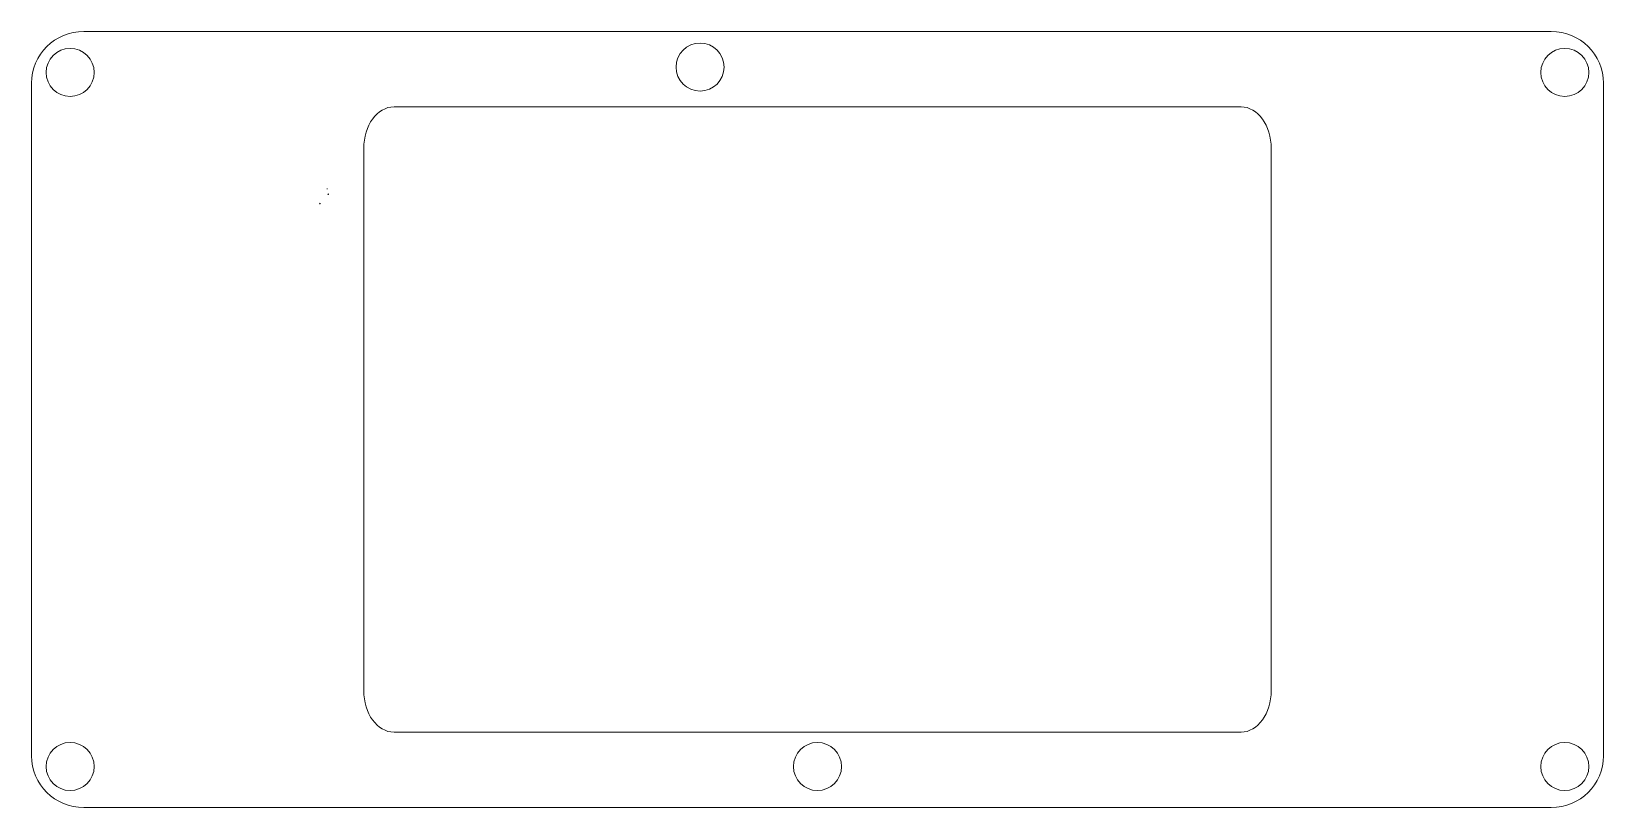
# Model space of a CAD drawing. Header units: millimetres. Extents: x -41 to 254, y 116 to 262.
import ezdxf

# ---------------------------------------------------------------- set-up
doc = ezdxf.new("R2010")
doc.units = ezdxf.units.MM
doc.header["$MEASUREMENT"] = 0
doc.layers.get('0').update_dxf_attribs({"lineweight": 0})

msp = doc.modelspace()

# ---------------------------------------------------------------- hatches: boundary and pattern name
at = {"true_color": 0x000000, "transparency": 33554687}
h = msp.add_hatch(color=18, dxfattribs=at)
h.dxf.hatch_style = 2
edge = h.paths.add_edge_path()
edge.add_spline(control_points=[(13.44, 229.59), (13.47, 229.62), (13.52, 229.63), (13.55, 229.63), (13.57, 229.63), (13.56, 229.6), (13.52, 229.58), (13.48, 229.56), (13.43, 229.54), (13.41, 229.54), (13.39, 229.55), (13.4, 229.57), (13.44, 229.59)], knot_values=[0, 0, 0, 0, 1, 1, 1, 2, 2, 2, 3, 3, 3, 4, 4, 4, 4], degree=3, periodic=0)

# ---------------------------------------------------------------- linework, layer by layer
at = {"color": 18, "lineweight": 9, "true_color": 0x000000}
for centre in [(84.69, 255.15), (-33.31, 254.14), (246.69, 254.14), (-33.31, 124.14), (106.69, 124.14), (246.69, 124.14)]:
    msp.add_circle(centre, 4.5, dxfattribs=at)
for points in [[(244.13, 261.82), (244.13, 261.82), (-30.74, 261.82), (-30.74, 261.82), (-36.16, 261.82), (-40.56, 257.48), (-40.56, 252.13), (-40.56, 252.13), (-40.56, 126.15), (-40.56, 126.15), (-40.56, 120.79), (-36.16, 116.45), (-30.74, 116.45), (-30.74, 116.45), (244.13, 116.45), (244.13, 116.45), (249.55, 116.45), (253.95, 120.79), (253.95, 126.15), (253.95, 126.15), (253.95, 252.13), (253.95, 252.13), (253.95, 257.48), (249.55, 261.82), (244.13, 261.82)], [(186.03, 247.71), (186.03, 247.71), (27.36, 247.71), (27.36, 247.71), (24.23, 247.71), (21.69, 244.21), (21.69, 239.9), (21.69, 239.9), (21.69, 138.38), (21.69, 138.38), (21.69, 134.07), (24.23, 130.57), (27.36, 130.57), (27.36, 130.57), (186.03, 130.57), (186.03, 130.57), (189.16, 130.57), (191.69, 134.07), (191.69, 138.38), (191.69, 138.38), (191.69, 239.9), (191.69, 239.9), (191.69, 244.21), (189.16, 247.71), (186.03, 247.71)]]:
    msp.add_open_spline(points, degree=3, knots=[0, 0, 0, 0, 1, 1, 1, 2, 2, 2, 3, 3, 3, 4, 4, 4, 5, 5, 5, 6, 6, 6, 7, 7, 7, 8, 8, 8, 8], dxfattribs=at)
for points in [[(14.82, 232.32), (14.77, 232.33), (14.74, 232.35), (14.77, 232.36), (14.77, 232.36), (14.77, 232.36), (14.77, 232.36), (14.8, 232.37), (14.85, 232.36), (14.88, 232.34), (14.9, 232.32), (14.88, 232.32), (14.82, 232.32)], [(15.03, 231.28), (15, 231.28), (14.99, 231.31), (14.99, 231.34), (14.99, 231.37), (15.01, 231.39), (15.04, 231.38), (15.06, 231.38), (15.08, 231.35), (15.07, 231.33), (15.07, 231.3), (15.05, 231.28), (15.03, 231.28)], [(13.44, 229.59), (13.47, 229.62), (13.52, 229.63), (13.55, 229.63), (13.57, 229.63), (13.56, 229.6), (13.52, 229.58), (13.48, 229.56), (13.43, 229.54), (13.41, 229.54), (13.39, 229.55), (13.4, 229.57), (13.44, 229.59)]]:
    msp.add_open_spline(points, degree=3, knots=[0, 0, 0, 0, 1, 1, 1, 2, 2, 2, 3, 3, 3, 4, 4, 4, 4])

doc.saveas('drawing.dxf')
